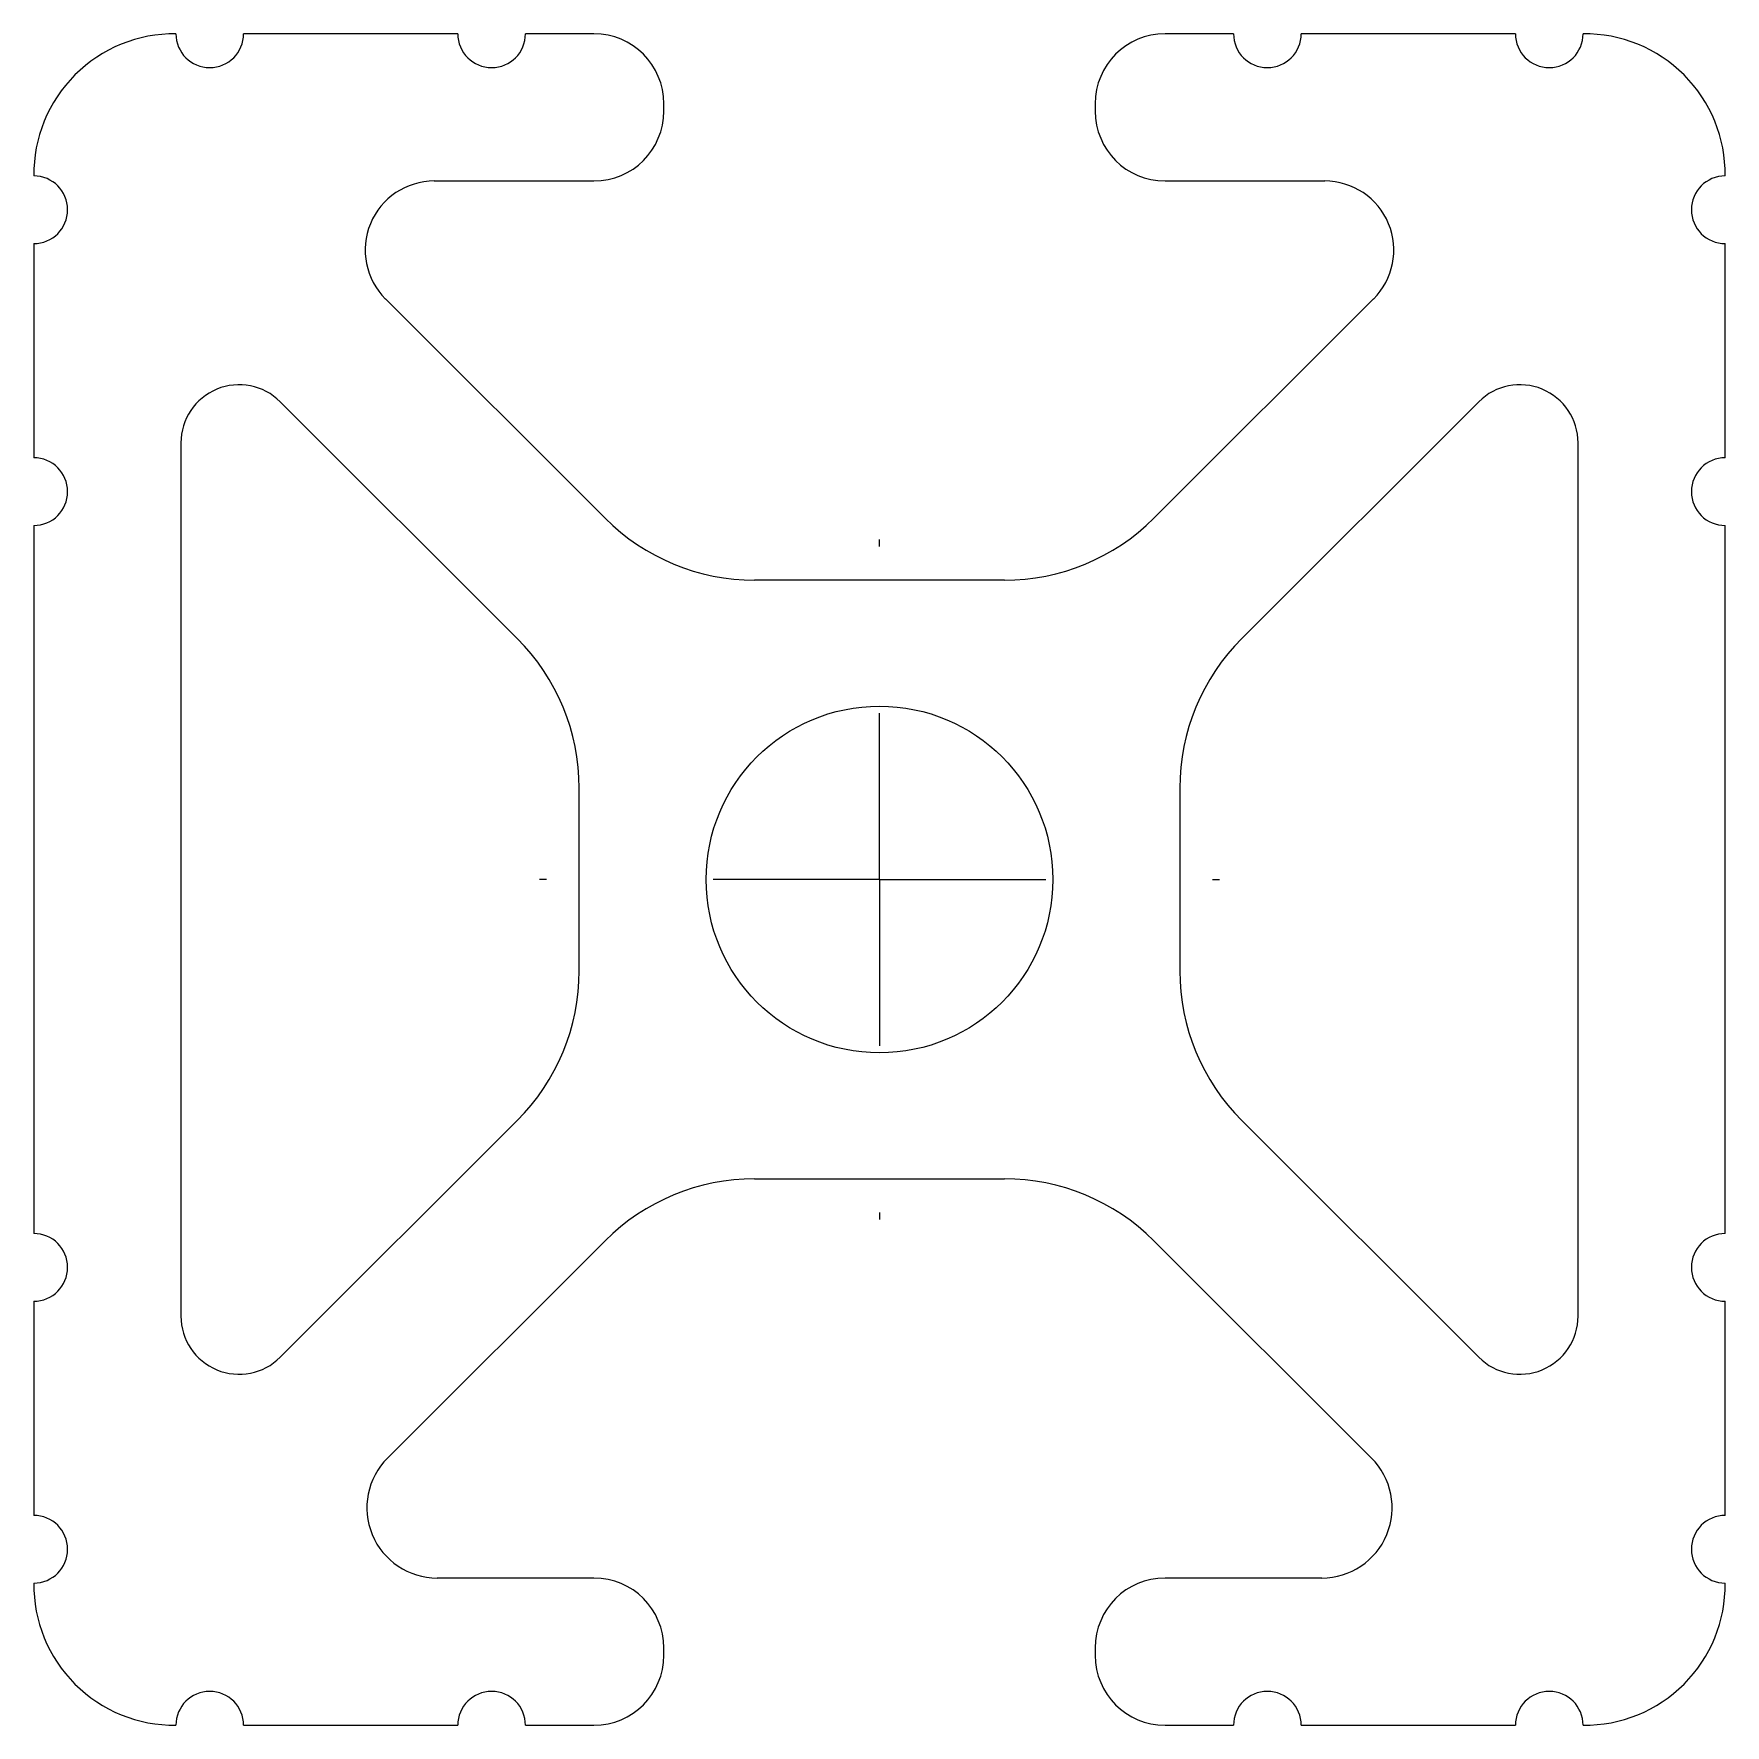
# Model space of a CAD drawing. Extents: x -12.7 to 12.7, y -12.7 to 12.7.
import ezdxf

# ---------------------------------------------------------------- set-up
doc = ezdxf.new("R2010")
doc.units = 0
doc.layers.get('0').update_dxf_attribs({"linetype": 'CONTINUOUS'})

# ---------------------------------------------------------------- blocks, each defined once
blk = doc.blocks.new('SW_CENTERMARKSYMBOL_0')
at = {"color": 0, "linetype": 'CONTINUOUS'}
for p, q in [((0, 5), (0, 5.1035)), ((0, 0), (0, 2.5)), ((-5, 0), (-5.1035, 0)), ((0, 0), (-2.5, 0)), ((0, 0), (0, -2.5)), ((0, 0), (2.5, 0)), ((5, 0), (5.1035, 0)), ((0, -5), (0, -5.1035))]:
    blk.add_line(p, q, dxfattribs=at)

msp = doc.modelspace()

# ---------------------------------------------------------------- linework, layer by layer
at = {"color": 7, "linetype": 'CONTINUOUS'}
for p, q in [((-6.333, 12.7), (-9.55, 12.7)), ((-4.288, 12.7), (-5.317, 12.7)), ((5.317, 12.7), (4.288, 12.7)), ((9.55, 12.7), (6.333, 12.7)), ((-3.238, 11.539), (-3.238, 11.651)), ((3.238, 11.651), (3.238, 11.539)), ((-6.686, 10.49), (-4.288, 10.49)), ((4.288, 10.49), (6.686, 10.49)), ((-12.7, 9.55), (-12.7, 6.333)), ((12.7, 6.333), (12.7, 9.55)), ((-4.119, 5.424), (-7.419, 8.718)), ((7.419, 8.718), (4.119, 5.424)), ((-5.44, 3.621), (-9.001, 7.174)), ((9.001, 7.174), (5.44, 3.621)), ((-10.49, 6.557), (-10.49, -6.557)), ((10.49, -6.557), (10.49, 6.557)), ((-12.7, 5.317), (-12.7, -5.317)), ((12.7, -5.317), (12.7, 5.317)), ((1.876, 4.496), (-1.876, 4.496)), ((-4.508, -1.373), (-4.508, 1.373)), ((4.508, 1.373), (4.508, -1.373)), ((-9.001, -7.174), (-5.44, -3.621)), ((5.44, -3.621), (9.001, -7.174)), ((-1.876, -4.496), (1.876, -4.496)), ((-7.389, -8.688), (-4.119, -5.424)), ((4.119, -5.424), (7.389, -8.688)), ((-12.7, -6.333), (-12.7, -9.55)), ((12.7, -9.55), (12.7, -6.333)), ((-4.288, -10.49), (-6.643, -10.49)), ((6.643, -10.49), (4.288, -10.49)), ((-3.238, -11.651), (-3.238, -11.539)), ((3.238, -11.539), (3.238, -11.651)), ((-9.55, -12.7), (-6.333, -12.7)), ((-5.317, -12.7), (-4.288, -12.7)), ((4.288, -12.7), (5.317, -12.7)), ((6.333, -12.7), (9.55, -12.7))]:
    msp.add_line(p, q, dxfattribs=at)
msp.add_circle((0, 0), 2.603, dxfattribs=at)
for centre, radius, start, end in [((-10.592, 10.592), 2.108, 89.3097, 180.6903), ((-10.058, 12.7), 0.508, 180.0173, 0), ((-5.825, 12.7), 0.508, 180, 0), ((-4.288, 11.651), 1.049, 0, 90), ((4.288, 11.651), 1.049, 90, 180), ((5.825, 12.7), 0.508, 180, 0), ((10.058, 12.7), 0.508, 180, 359.9827), ((10.592, 10.592), 2.108, 359.3097, 90.6903), ((-4.288, 11.539), 1.049, 270, 0), ((4.288, 11.539), 1.049, 180, 270), ((-12.7, 10.058), 0.508, 270, 89.9827), ((-6.686, 9.452), 1.038, 90, 225.0522), ((6.686, 9.452), 1.038, 314.9478, 90), ((12.7, 10.058), 0.508, 90.0173, 270), ((-9.617, 6.557), 0.873, 45.0522, 180), ((9.617, 6.557), 0.873, 0, 134.9478), ((-12.7, 5.825), 0.508, 270, 90), ((12.7, 5.825), 0.508, 90, 270), ((-1.876, 7.671), 3.175, 225.0522, 270), ((1.876, 7.671), 3.175, 270, 314.9478), ((-7.684, 1.373), 3.175, 0, 45.0522), ((7.684, 1.373), 3.175, 134.9478, 180), ((-7.684, -1.373), 3.175, 314.9478, 0), ((7.684, -1.373), 3.175, 180, 225.0522), ((-1.876, -7.671), 3.175, 90, 134.9478), ((1.876, -7.671), 3.175, 45.0522, 90), ((-12.7, -5.825), 0.508, 270, 90), ((12.7, -5.825), 0.508, 90, 270), ((-9.617, -6.557), 0.873, 180, 314.9478), ((9.617, -6.557), 0.873, 225.0522, 0), ((-6.643, -9.435), 1.055, 134.9478, 270), ((6.643, -9.435), 1.055, 270, 45.0522), ((-12.7, -10.058), 0.508, 270.0173, 90), ((12.7, -10.058), 0.508, 90, 269.9827), ((-10.592, -10.592), 2.108, 179.3097, 270.6903), ((-4.288, -11.539), 1.049, 0, 90), ((4.288, -11.539), 1.049, 90, 180), ((10.592, -10.592), 2.108, 269.3097, 0.6903), ((-4.288, -11.651), 1.049, 270, 0), ((4.288, -11.651), 1.049, 180, 270), ((-10.058, -12.7), 0.508, 0, 179.9827), ((-5.825, -12.7), 0.508, 0, 180), ((5.825, -12.7), 0.508, 0, 180), ((10.058, -12.7), 0.508, 0.0173, 180)]:
    msp.add_arc(centre, radius, start, end, dxfattribs=at)

# ---------------------------------------------------------------- block references
msp.add_blockref('SW_CENTERMARKSYMBOL_0', (0, 0), dxfattribs=at)

doc.saveas('drawing.dxf')
